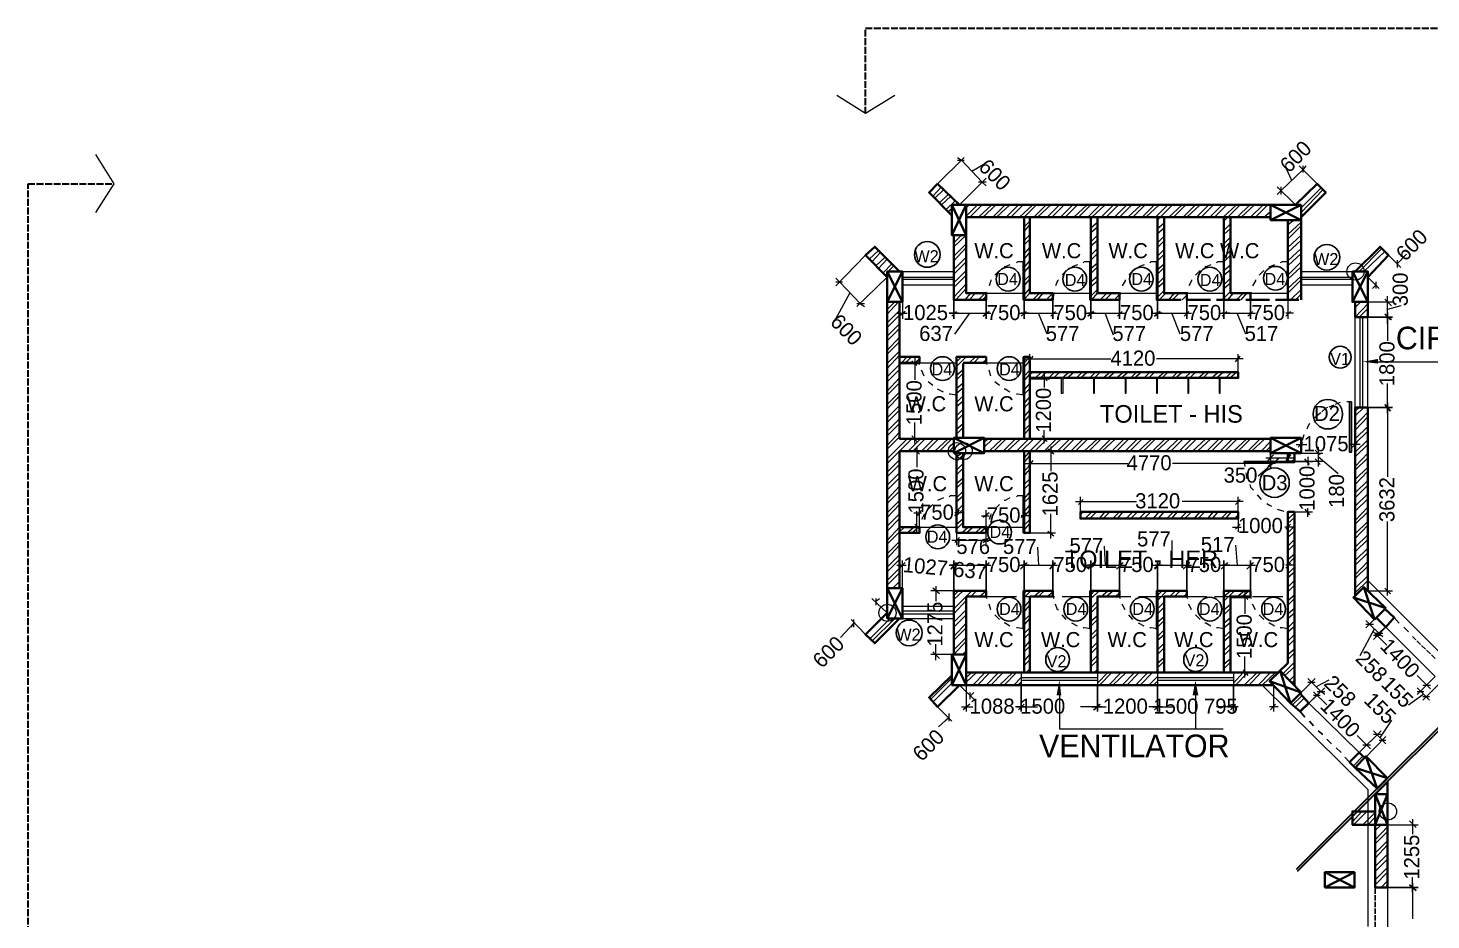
# Model space of a CAD drawing. Header units: millimetres. Extents: x 23593 to 241524, y 4405 to 182732.
# Drawn here: x 56816 to 84650, y 154321 to 172029 of the extents above; entities that cross this region are included whole.
import ezdxf

# ---------------------------------------------------------------- set-up
doc = ezdxf.new("R2010")
doc.units = ezdxf.units.MM
doc.linetypes.add('PDF_IMPORT', pattern=[1, 0.8, -0.2])
for name, color, linetype in [('PDF_0', 7, 'Continuous'), ('PDF_AR_DIMENSION', 7, 'Continuous'), ('PDF_AR_ELEVATION', 2, 'Continuous'), ('PDF_dimensions', 1, 'Continuous'), ('PDF_DOOR WIN TEXT', 5, 'Continuous'), ('PDF_ST COLUMN', 1, 'Continuous'), ('PDF_Text', 7, 'Continuous'), ('PDF_wall', 7, 'Continuous')]:
    doc.layers.add(name, color=color, linetype=linetype)
for name, color, linetype, true_color in [('PDF_AR_DOOR', 7, 'Continuous', 0x723939), ('PDF_AR_HATCH', 7, 'Continuous', 0x767676), ('PDF_AR_WINDOW', 7, 'Continuous', 0x00a5dd), ('PDF_exp gap', 7, 'Continuous', 0xdd006e)]:
    doc.layers.add(name, color=color, linetype=linetype, true_color=true_color)
doc.styles.add('PDF Century Gothic', font='GOTHIC.TTF')

msp = doc.modelspace()

# ---------------------------------------------------------------- linework, layer by layer
at = {"layer": 'PDF_0', "lineweight": 13}
for points in [[(75259, 169405), (75391, 169405)], [(82111, 169292), (82111, 169160)], [(75825, 168971), (75674, 168971)], [(81677, 168726), (81677, 168877)], [(83980, 167423), (83980, 167272)], [(72842, 166989), (72975, 166989)], [(83564, 166857), (83564, 166989)], [(73409, 166555), (73258, 166555)], [(83734, 166649), (83866, 166517)], [(74220, 166404), (74107, 166310)], [(81771, 166310), (81866, 166404)], [(83866, 166234), (83734, 166347), (83848, 166234)], [(74447, 165328), (74353, 165422)], [(76750, 165517), (76656, 165403)], [(80771, 165403), (80865, 165517)], [(77033, 165026), (76939, 165120)], [(74353, 163931), (74447, 163818)], [(74504, 163572), (74409, 163667)], [(76939, 163931), (77033, 163818)], [(77165, 163572), (77052, 163667)], [(82111, 163799), (82017, 163705)], [(83093, 163705), (83187, 163799)], [(76750, 163440), (76656, 163327)], [(81412, 163440), (81526, 163554)], [(81412, 163327), (81526, 163440)], [(81866, 163554), (81771, 163440)], [(82243, 163365), (82149, 163478)], [(82356, 163648), (82451, 163554)], [(82451, 163365), (82356, 163478)], [(77750, 162666), (77656, 162572)], [(80771, 162572), (80865, 162666)], [(74541, 162459), (74447, 162345)], [(75202, 162345), (75296, 162459)], [(75882, 162402), (75768, 162308)], [(76523, 162308), (76618, 162402)], [(82149, 162478), (82243, 162364)], [(74409, 162176), (74504, 162081)], [(77052, 162043), (77165, 161949)], [(80865, 162176), (80771, 162081)], [(81771, 162081), (81866, 162176)], [(75296, 161911), (75202, 161817)], [(75768, 161817), (75882, 161911)], [(74220, 161421), (74088, 161288)], [(75768, 161288), (75882, 161421)], [(75882, 161402), (75768, 161307)], [(76637, 161421), (76505, 161288)], [(76523, 161307), (76618, 161402)], [(77090, 161288), (77203, 161421)], [(77203, 161402), (77109, 161307)], [(77958, 161421), (77845, 161288)], [(77845, 161307), (77958, 161402)], [(78411, 161288), (78543, 161421)], [(78524, 161402), (78430, 161307)], [(79279, 161421), (79166, 161288)], [(79166, 161307), (79279, 161402)], [(79732, 161288), (79865, 161421)], [(79846, 161402), (79751, 161307)], [(80620, 161421), (80488, 161288)], [(80506, 161307), (80601, 161402)], [(80997, 161288), (81129, 161421)], [(81110, 161402), (81016, 161307)], [(81771, 161307), (81866, 161402)], [(74900, 160798), (74768, 160911)], [(83734, 160911), (83848, 160798)], [(73635, 160703), (73635, 160571)], [(81016, 160684), (80922, 160779)], [(73201, 160137), (73201, 160288)], [(83357, 160194), (83508, 160194)], [(83640, 159967), (83508, 159967)], [(83697, 160005), (83546, 160005)], [(74768, 159646), (74900, 159514)], [(80922, 159287), (81016, 159174)], [(82205, 159042), (82356, 159042)], [(84489, 158985), (84640, 158985)], [(75504, 158834), (75504, 158702)], [(82451, 158778), (82319, 158778)], [(82545, 158853), (82394, 158853)], [(84508, 158853), (84376, 158853)], [(84489, 158759), (84622, 158759)], [(75089, 158268), (75089, 158419)], [(75504, 158608), (75372, 158495)], [(77958, 158495), (78090, 158608)], [(78071, 158608), (77977, 158495)], [(81469, 158495), (81563, 158608)], [(83659, 158004), (83508, 158004)], [(83621, 157891), (83753, 157891)], [(83300, 157796), (83451, 157796)], [(84357, 156154), (84225, 156286)]]:
    msp.add_lwpolyline(points, dxfattribs=at)
for points in [[(75145, 166310), (75240, 166404)], [(75768, 166310), (75882, 166404)], [(76523, 166310), (76618, 166404)], [(77109, 166310), (77203, 166404)], [(77845, 166310), (77958, 166404)], [(78430, 166310), (78524, 166404)], [(79166, 166310), (79279, 166404)], [(79751, 166310), (79846, 166404)], [(80506, 166310), (80601, 166404)], [(81016, 166310), (81110, 166404)], [(83734, 164554), (83848, 164422)], [(75127, 161288), (75240, 161421)], [(76467, 158495), (76580, 158608)], [(79166, 158495), (79279, 158608)], [(80676, 158495), (80771, 158608)], [(84225, 155021), (84357, 154908)]]:
    msp.add_lwpolyline(points, close=True, dxfattribs=at)
at = {"layer": 'PDF_0', "color": 1, "lineweight": 25}
for points in [[(84017, 160212), (83923, 160326)], [(84206, 160043), (84112, 160137)], [(82054, 158457), (82149, 158344)], [(82243, 158268), (82319, 158174)], [(82413, 158079), (82507, 158004)], [(82583, 157909), (82677, 157815)], [(82772, 157740), (82866, 157645)], [(82941, 157551), (83036, 157456)]]:
    msp.add_lwpolyline(points, dxfattribs=at)
at = {"layer": 'PDF_0', "color": 1, "linetype": 'PDF_IMPORT', "lineweight": 25, "ltscale": 133.477926}
msp.add_lwpolyline([(84735, 159514), (84282, 159948)], dxfattribs=at)
at = {"layer": 'PDF_0', "color": 1, "linetype": 'PDF_IMPORT', "lineweight": 25, "ltscale": 132.136405}
msp.add_lwpolyline([(83546, 154946), (83546, 152813)], dxfattribs=at)
at = {"layer": 'PDF_AR_DIMENSION', "color": 2, "lineweight": 13}
for points in [[(74013, 170689), (73428, 170330), (72861, 170689)], [(58156, 169519), (58515, 168933), (58156, 168367)]]:
    msp.add_lwpolyline(points, dxfattribs=at)
at = {"layer": 'PDF_AR_DIMENSION', "lineweight": 13}
for points in [[(74862, 168933), (75391, 169462)], [(75259, 169462), (75334, 169405), (75749, 168971), (75825, 168896)], [(75768, 169311), (75542, 169179)], [(82168, 169292), (82111, 169217), (81677, 168801), (81601, 168726)], [(81771, 169254), (81884, 169009)], [(82394, 168933), (82035, 169292)], [(75296, 168518), (75825, 169047)], [(81960, 168518), (81601, 168877)], [(73428, 167518), (72842, 166914)], [(83810, 167518), (84055, 167272)], [(84055, 167423), (83980, 167348), (84168, 167537)], [(72842, 167065), (72918, 166989), (73333, 166555), (73409, 166498)], [(73862, 167084), (73258, 166498)], [(83395, 167084), (83621, 166857)], [(72842, 166253), (73126, 166781)], [(83564, 166933), (83489, 166857)], [(74164, 166649), (74164, 166253)], [(81809, 166649), (81809, 166253)], [(83395, 166593), (83885, 166593)], [(83791, 166159), (83791, 166291), (83791, 166593), (83791, 166706)], [(84055, 166517), (83791, 166442)], [(74069, 166366), (74258, 166366)], [(75278, 166366), (75089, 166366), (75919, 166366)], [(75202, 165951), (75504, 166366)], [(75731, 166366), (75882, 166366)], [(76467, 166366), (77241, 166366)], [(76674, 166366), (76523, 166366)], [(77033, 165951), (76863, 166366)], [(77052, 166366), (77203, 166366)], [(77807, 166366), (78581, 166366)], [(77996, 166366), (77845, 166366)], [(78354, 165932), (78185, 166366)], [(78373, 166366), (78524, 166366)], [(79128, 166366), (79902, 166366)], [(79317, 166366), (79185, 166366)], [(79676, 165951), (79506, 166366)], [(79695, 166366), (79846, 166366)], [(80450, 166366), (81167, 166366)], [(80657, 166366), (80506, 166366)], [(80978, 165951), (80808, 166366)], [(80959, 166366), (81110, 166366)], [(81922, 166366), (81771, 166366)], [(83791, 166385), (83791, 165819)], [(74107, 165366), (74504, 165366)], [(74409, 165479), (74409, 165045)], [(76599, 165460), (78298, 165460)], [(76693, 165196), (76693, 165555)], [(80922, 165460), (79204, 165460)], [(80827, 165196), (80827, 165555)], [(76693, 165064), (77090, 165064)], [(76976, 165177), (76976, 164894)], [(83791, 164384), (83791, 164969)], [(83791, 164592), (83791, 163119)], [(74409, 163780), (74409, 164195)], [(76976, 163780), (76976, 164044)], [(74107, 163874), (74504, 163874)], [(74447, 163723), (74447, 163308)], [(76693, 163874), (77090, 163874)], [(77109, 163723), (77109, 163233)], [(81979, 163761), (82186, 163761)], [(82073, 163591), (82073, 163856)], [(82413, 163705), (82413, 163591), (82413, 163421), (82413, 163327)], [(83244, 163761), (83036, 163761)], [(83149, 163591), (83149, 163856)], [(74107, 163629), (74560, 163629)], [(76599, 163384), (78638, 163384)], [(76693, 163629), (77203, 163629)], [(76693, 163591), (76693, 163289)], [(81563, 163384), (79525, 163384)], [(81224, 163138), (81639, 163497)], [(81375, 163497), (81469, 163497), (81809, 163497), (81922, 163497)], [(81469, 163403), (81469, 163591), (81469, 163289)], [(81809, 163591), (81809, 163403)], [(81941, 163591), (82507, 163591)], [(82507, 163421), (81941, 163421), (82300, 163421)], [(82205, 163516), (82205, 163346)], [(82809, 163176), (82413, 163516)], [(77599, 162629), (78808, 162629)], [(77694, 162421), (77694, 162723)], [(80922, 162629), (79714, 162629)], [(80827, 162421), (80827, 162723)], [(74390, 162402), (74541, 162402)], [(74447, 162025), (74447, 162440)], [(74504, 162006), (74504, 162496)], [(75353, 162402), (75202, 162402)], [(75240, 162496), (75240, 162006), (75240, 161760)], [(75731, 162345), (75882, 162345)], [(75825, 161760), (75825, 162006), (75825, 162459)], [(76674, 162345), (76523, 162345)], [(76580, 162006), (76580, 162459)], [(77109, 161892), (77109, 162383)], [(80827, 162289), (80827, 162025)], [(81809, 162289), (81809, 162025)], [(81941, 162421), (82300, 162421)], [(82205, 162327), (82205, 162496)], [(74107, 162119), (74560, 162119)], [(76693, 162006), (77203, 162006)], [(80714, 162119), (80884, 162119)], [(81922, 162119), (81752, 162119)], [(83791, 160760), (83791, 162232)], [(75919, 161855), (75145, 161855)], [(76844, 161723), (76863, 161364)], [(78166, 161741), (78185, 161364)], [(79506, 161855), (79506, 161364)], [(80771, 161760), (80808, 161364)], [(74164, 160911), (74164, 161458)], [(75183, 160854), (75183, 161458), (75183, 160854), (74730, 160854)], [(81809, 160854), (81809, 161458)], [(74051, 161364), (74239, 161364)], [(75089, 161364), (75919, 161364)], [(75278, 161364), (75108, 161364)], [(75731, 161364), (75882, 161364)], [(76467, 161364), (77241, 161364)], [(76674, 161364), (76523, 161364)], [(77052, 161364), (77203, 161364)], [(77807, 161364), (78581, 161364)], [(77996, 161364), (77845, 161364)], [(78373, 161364), (78524, 161364)], [(79128, 161364), (79902, 161364)], [(79317, 161364), (79185, 161364)], [(79695, 161364), (79846, 161364)], [(80450, 161364), (81167, 161364)], [(80657, 161364), (80506, 161364)], [(80959, 161364), (81110, 161364)], [(81922, 161364), (81771, 161364)], [(74825, 160949), (74825, 160647)], [(73862, 160420), (73560, 160703)], [(73635, 160647), (73711, 160703)], [(80676, 160722), (81073, 160722)], [(80959, 160835), (80959, 160401)], [(83395, 160854), (83885, 160854)], [(83564, 160326), (83357, 160118)], [(73145, 160137), (73201, 160212), (72937, 159929)], [(73428, 159986), (73145, 160288)], [(83244, 159571), (83527, 160099)], [(83357, 160269), (83432, 160194), (83621, 160005), (83697, 159948)], [(83508, 159892), (83753, 160137), (83546, 159948)], [(74825, 159476), (74825, 159797)], [(83508, 160043), (83772, 159778)], [(75183, 159589), (74730, 159589)], [(80959, 159136), (80959, 159552)], [(80676, 159231), (81073, 159231)], [(75296, 158985), (75580, 158702)], [(75429, 158985), (75429, 158457)], [(81526, 158985), (81526, 158457)], [(82054, 158816), (82356, 159118)], [(82545, 158797), (82470, 158853), (82281, 159042), (82205, 159118)], [(82621, 159080), (82375, 158948)], [(84640, 158910), (84376, 159174)], [(84376, 158797), (84735, 159155), (84489, 158910)], [(84848, 159042), (84489, 158683)], [(75504, 158759), (75580, 158834)], [(82451, 158853), (82224, 158627), (82545, 158929)], [(82319, 158853), (82583, 158589)], [(84206, 158589), (84489, 158797)], [(84622, 158683), (84376, 158929)], [(74862, 158551), (75145, 158268)], [(75334, 158551), (75561, 158551)], [(76618, 158551), (76410, 158551)], [(76429, 158551), (76844, 158551)], [(78128, 158551), (77694, 158551)], [(77920, 158551), (78203, 158551)], [(79317, 158551), (79053, 158551)], [(79128, 158551), (79544, 158551)], [(80827, 158551), (80393, 158551)], [(80620, 158551), (80808, 158551)], [(81620, 158551), (81450, 158551)], [(75013, 158268), (75089, 158344), (74881, 158155)], [(83866, 158287), (83640, 157947)], [(83451, 157721), (83187, 157985)], [(83659, 158079), (83225, 157645), (83451, 157872)], [(83338, 157532), (83753, 157966)], [(83508, 158079), (83753, 157815)], [(83791, 156211), (84395, 156211)], [(84282, 156324), (84282, 156022)], [(84282, 154870), (84282, 155172)], [(84282, 155059), (84282, 154342)]]:
    msp.add_lwpolyline(points, dxfattribs=at)
for points in [[(75183, 166253), (75183, 166649)], [(75825, 166253), (75825, 166630)], [(76580, 166253), (76580, 166649)], [(77146, 166253), (77146, 166630)], [(77901, 166253), (77901, 166630)], [(78468, 166253), (78468, 166630)], [(79223, 166253), (79223, 166649)], [(79808, 166253), (79808, 166630)], [(80544, 166253), (80544, 166630)], [(81073, 166253), (81073, 166630)], [(83885, 166291), (83395, 166291)], [(83885, 164497), (83395, 164497)], [(75825, 161458), (75825, 160854)], [(76580, 161458), (76580, 160854)], [(77146, 161458), (77146, 160854)], [(77901, 161458), (77901, 160854)], [(78468, 161458), (78468, 160854)], [(79223, 161458), (79223, 160854)], [(79808, 161458), (79808, 160854)], [(80544, 161458), (80544, 160854)], [(81073, 161458), (81073, 160854)], [(76523, 158457), (76523, 158985)], [(78034, 158457), (78034, 158985)], [(79223, 158457), (79223, 158985)], [(80733, 158457), (80733, 158985)], [(84395, 154965), (83791, 154965)]]:
    msp.add_lwpolyline(points, close=True, dxfattribs=at)
at = {"layer": 'PDF_AR_DOOR', "lineweight": 20}
for points in [[(76297, 167329), (76203, 167291), (76184, 167291)], [(76580, 167386), (76448, 167386), (76429, 167367)], [(77637, 167329), (77524, 167291)], [(77901, 167386), (77769, 167386), (77750, 167367)], [(78959, 167329), (78845, 167291)], [(79223, 167386), (79091, 167386), (79072, 167367)], [(80280, 167329), (80186, 167291), (80167, 167291)], [(80544, 167386), (80431, 167386), (80393, 167367)], [(81545, 167329), (81450, 167291), (81431, 167291)], [(81809, 167386), (81696, 167386), (81658, 167367)], [(75919, 167027), (75919, 167008), (75882, 166914)], [(76089, 167216), (75995, 167121)], [(77260, 167027), (77241, 167008), (77203, 166914)], [(77411, 167216), (77335, 167121)], [(78581, 167027), (78581, 167008), (78524, 166914)], [(78732, 167216), (78656, 167121)], [(79902, 167027), (79902, 167008), (79846, 166914)], [(80072, 167216), (79978, 167121)], [(81167, 167027), (81167, 167008), (81110, 166914)], [(81337, 167216), (81243, 167121)], [(75844, 166781), (75825, 166763), (75825, 166630)], [(77165, 166781), (77165, 166763), (77146, 166630)], [(78487, 166781), (78487, 166763), (78468, 166630)], [(79827, 166781), (79808, 166763), (79808, 166630)], [(81092, 166781), (81073, 166763), (81073, 166630)], [(74504, 165347), (74504, 165366), (74504, 165498)], [(75844, 165347), (75825, 165366), (75825, 165498)], [(74598, 165120), (74541, 165234)], [(75919, 165120), (75882, 165234)], [(74768, 164932), (74674, 165007)], [(74976, 164799), (74862, 164856)], [(76089, 164932), (75995, 165007)], [(76297, 164799), (76203, 164856), (76184, 164856)], [(75240, 164743), (75108, 164762), (75089, 164762)], [(76580, 164743), (76448, 164762), (76429, 164762)], [(83074, 164611), (82979, 164611)], [(82130, 163950), (82092, 163837)], [(82243, 164177), (82205, 164120), (82186, 164063)], [(82073, 163705), (82073, 163610)], [(80941, 163421), (80959, 163327)], [(80978, 163195), (80997, 163082)], [(81054, 162968), (81073, 162912), (81129, 162855)], [(74768, 162572), (74674, 162478)], [(74976, 162704), (74862, 162648)], [(75240, 162742), (75108, 162742), (75089, 162723)], [(76089, 162572), (75995, 162478)], [(76297, 162704), (76203, 162648), (76184, 162648)], [(76580, 162742), (76448, 162742), (76429, 162723)], [(81205, 162761), (81280, 162666)], [(81394, 162591), (81450, 162553), (81488, 162534)], [(74598, 162383), (74598, 162364), (74541, 162270)], [(75919, 162383), (75919, 162364), (75882, 162270)], [(81601, 162478), (81733, 162440)], [(81847, 162421), (81941, 162421)], [(74504, 162138), (74504, 162119), (74504, 162006)], [(75844, 162138), (75825, 162119), (75825, 162006)], [(75844, 160703), (75825, 160722), (75825, 160854)], [(77165, 160703), (77165, 160722), (77146, 160854)], [(78487, 160703), (78487, 160722), (78468, 160854)], [(79827, 160703), (79808, 160722), (79808, 160854)], [(81092, 160703), (81073, 160722), (81073, 160854)], [(75919, 160477), (75882, 160590)], [(76089, 160288), (75995, 160382)], [(77260, 160477), (77241, 160477), (77203, 160590)], [(77411, 160288), (77335, 160382)], [(78581, 160477), (78524, 160590)], [(78732, 160288), (78656, 160382)], [(79902, 160477), (79846, 160590)], [(80072, 160288), (79978, 160382)], [(81167, 160477), (81110, 160590)], [(81337, 160288), (81243, 160382)], [(76297, 160156), (76203, 160212), (76184, 160212)], [(76580, 160099), (76448, 160118), (76429, 160118)], [(77637, 160156), (77524, 160212)], [(77901, 160099), (77769, 160118), (77750, 160118)], [(78959, 160156), (78845, 160212)], [(79223, 160099), (79091, 160118), (79072, 160118)], [(80280, 160156), (80186, 160212), (80167, 160212)], [(80544, 160099), (80431, 160118), (80393, 160118)], [(81545, 160156), (81450, 160212), (81431, 160212)], [(81809, 160099), (81696, 160118), (81658, 160118)]]:
    msp.add_lwpolyline(points, dxfattribs=at)
at = {"layer": 'PDF_AR_DOOR', "lineweight": 25}
for points in [[(76580, 167386), (76561, 167386), (76561, 166630), (76580, 166630)], [(77901, 167386), (77883, 167386), (77883, 166630), (77901, 166630)], [(79223, 167386), (79204, 167386), (79204, 166630), (79223, 166630)], [(76580, 164743), (76561, 164743), (76561, 165498), (76580, 165498)], [(83074, 164611), (83036, 164611), (83036, 163610), (83074, 163610)], [(80941, 163421), (80941, 163403), (81941, 163403), (81941, 163421)], [(76580, 162742), (76561, 162742), (76561, 162006), (76580, 162006)], [(76580, 160099), (76561, 160099), (76561, 160854), (76580, 160854)], [(77901, 160099), (77883, 160099), (77883, 160854), (77901, 160854)], [(79223, 160099), (79204, 160099), (79204, 160854), (79223, 160854)]]:
    msp.add_lwpolyline(points, close=True, dxfattribs=at)
for points in [[(80544, 167386), (80544, 166630), (80544, 167386)], [(81809, 167386), (81809, 166630), (81809, 167386)], [(75240, 164743), (75240, 165498), (75240, 164743)], [(75240, 162742), (75240, 162006), (75240, 162742)], [(80544, 160099), (80544, 160854), (80544, 160099)], [(81809, 160099), (81809, 160854), (81809, 160099)]]:
    msp.add_lwpolyline(points, dxfattribs=at)
at = {"layer": 'PDF_AR_DOOR', "linetype": 'PDF_IMPORT', "lineweight": 20, "ltscale": 133.477926}
msp.add_lwpolyline([(82847, 164592), (82564, 164479), (82319, 164271)], dxfattribs=at)
at = {"layer": 'PDF_AR_ELEVATION', "lineweight": 20}
for points in [[(75825, 166763), (76580, 166763)], [(77146, 166763), (77901, 166763)], [(78468, 166763), (79223, 166763)], [(79808, 166763), (80544, 166763)], [(81073, 166763), (81809, 166763)], [(74504, 165385), (75240, 165385)], [(75825, 165385), (76580, 165385)], [(74504, 162119), (75240, 162119)], [(75825, 162119), (76580, 162119)], [(83395, 161062), (85414, 159042)], [(83753, 160137), (84735, 159155)]]:
    msp.add_lwpolyline(points, dxfattribs=at)
at = {"layer": 'PDF_AR_ELEVATION', "color": 7, "lineweight": 20}
for points in [[(77316, 165083), (77316, 164781), (77354, 164781), (77354, 165083)], [(77958, 165083), (77958, 164781), (77977, 164781), (77977, 165083)], [(78581, 165083), (78581, 164781), (78600, 164781), (78600, 165083)], [(79204, 165083), (79204, 164781), (79223, 164781), (79223, 165083)], [(79827, 165083), (79827, 164781), (79846, 164781), (79846, 165083)], [(80450, 165083), (80450, 164781), (80469, 164781), (80469, 165083)]]:
    msp.add_lwpolyline(points, dxfattribs=at)
at = {"layer": 'PDF_AR_ELEVATION', "linetype": 'PDF_IMPORT', "lineweight": 20, "ltscale": 755.065171}
msp.add_lwpolyline([(75825, 160741), (81809, 160741)], dxfattribs=at)
at = {"layer": 'PDF_AR_HATCH', "lineweight": 5}
for points in [[(74768, 168688), (74938, 168877)], [(74806, 168650), (74976, 168820)], [(74900, 168556), (75070, 168726)], [(74938, 168518), (75127, 168688)], [(82073, 168462), (82470, 168858)], [(82073, 168367), (82507, 168820)], [(75032, 168424), (75202, 168594)], [(75070, 168386), (75145, 168443)], [(75221, 168518), (75259, 168556)], [(75429, 168292), (75655, 168518)], [(75429, 168462), (75485, 168518)], [(75504, 168273), (75749, 168518)], [(75674, 168273), (75938, 168518)], [(75768, 168273), (76014, 168518)], [(75957, 168273), (76203, 168518)], [(76033, 168273), (76297, 168518)], [(76221, 168273), (76467, 168518)], [(76316, 168273), (76561, 168518)], [(76486, 168273), (76750, 168518)], [(76580, 168254), (76580, 168273), (76825, 168518)], [(76769, 168273), (77014, 168518)], [(76844, 168273), (77109, 168518)], [(77033, 168273), (77279, 168518)], [(77127, 168273), (77373, 168518)], [(77297, 168273), (77543, 168518)], [(77392, 168273), (77637, 168518)], [(77562, 168273), (77826, 168518)], [(77656, 168273), (77901, 168518)], [(77845, 168273), (78090, 168518)], [(77901, 168235), (77920, 168273), (78185, 168518)], [(78109, 168273), (78354, 168518)], [(78203, 168273), (78449, 168518)], [(78373, 168273), (78619, 168518)], [(78468, 168273), (78713, 168518)], [(78638, 168273), (78902, 168518)], [(78732, 168273), (78977, 168518)], [(78921, 168273), (79166, 168518)], [(78996, 168273), (79261, 168518)], [(79185, 168273), (79430, 168518)], [(79223, 168216), (79279, 168273), (79525, 168518)], [(79449, 168273), (79714, 168518)], [(79544, 168273), (79789, 168518)], [(79732, 168273), (79978, 168518)], [(79808, 168273), (80072, 168518)], [(79997, 168273), (80242, 168518)], [(80091, 168273), (80337, 168518)], [(80261, 168273), (80506, 168518)], [(80355, 168273), (80601, 168518)], [(80525, 168273), (80790, 168518)], [(80544, 168197), (80620, 168273), (80865, 168518)], [(80808, 168273), (81054, 168518)], [(80884, 168273), (81148, 168518)], [(81073, 168273), (81318, 168518)], [(81167, 168273), (81412, 168518)], [(76580, 168084), (76693, 168197)], [(76580, 167990), (76693, 168122)], [(77901, 168065), (78034, 168178)], [(79223, 168046), (79355, 168159)], [(80544, 168008), (80676, 168141)], [(81337, 168273), (81469, 168386)], [(81431, 168273), (81469, 168310)], [(81809, 168197), (81828, 168216)], [(81809, 168122), (81922, 168216)], [(81809, 167933), (82073, 168178)], [(75183, 167763), (75334, 167914)], [(75183, 167688), (75429, 167914)], [(76580, 167801), (76693, 167933)], [(76580, 167725), (76693, 167839)], [(77901, 167971), (78034, 168084)], [(77901, 167782), (78034, 167914)], [(79223, 167952), (79355, 168065)], [(79223, 167763), (79355, 167895)], [(80544, 167933), (80676, 168046)], [(80544, 167744), (80676, 167876)], [(81809, 167839), (82073, 168103)], [(81809, 167669), (82073, 167914)], [(73503, 167442), (73692, 167612)], [(73560, 167386), (73730, 167574)], [(75183, 167499), (75429, 167744)], [(75183, 167404), (75429, 167669)], [(76580, 167537), (76693, 167669)], [(76580, 167442), (76693, 167574)], [(77901, 167706), (78034, 167820)], [(77901, 167518), (78034, 167650)], [(79223, 167669), (79355, 167801)], [(79223, 167499), (79355, 167631)], [(80544, 167650), (80676, 167782)], [(80544, 167480), (80676, 167612)], [(81809, 167574), (82073, 167820)], [(81809, 167404), (82073, 167650)], [(83225, 167197), (83678, 167650)], [(83319, 167197), (83734, 167593)], [(73635, 167310), (73824, 167480)], [(73692, 167253), (73862, 167442)], [(73786, 167178), (73956, 167348)], [(73881, 167197), (73994, 167310)], [(75183, 167235), (75429, 167480)], [(75183, 167140), (75429, 167386)], [(76580, 167272), (76693, 167404)], [(76580, 167178), (76693, 167310)], [(77901, 167423), (78034, 167555)], [(77901, 167253), (78034, 167367)], [(77901, 167159), (78034, 167291)], [(79223, 167404), (79355, 167537)], [(79223, 167235), (79355, 167348)], [(80544, 167386), (80676, 167518)], [(80544, 167216), (80676, 167329)], [(81809, 167310), (82073, 167555)], [(81809, 167121), (82073, 167386)], [(81809, 167046), (82073, 167291)], [(83395, 167084), (83810, 167518)], [(73824, 167121), (73862, 167159)], [(74069, 167197), (74088, 167216)], [(75183, 166970), (75429, 167216)], [(75183, 166876), (75429, 167121)], [(76580, 167008), (76693, 167121)], [(76580, 166914), (76693, 167046)], [(77901, 166989), (78034, 167102)], [(77901, 166895), (78034, 167008)], [(79223, 167140), (79355, 167272)], [(79223, 166951), (79355, 167084)], [(80544, 167121), (80676, 167235)], [(80544, 166933), (80676, 167065)], [(81809, 166857), (82073, 167102)], [(81809, 166763), (82073, 167027)], [(75183, 166687), (75429, 166951)], [(75221, 166630), (75429, 166857)], [(75410, 166630), (75523, 166763)], [(75485, 166630), (75617, 166763)], [(75674, 166630), (75806, 166763)], [(76580, 166725), (76693, 166857)], [(76580, 166649), (76693, 166763)], [(76750, 166630), (76882, 166763)], [(76844, 166630), (76958, 166763)], [(77014, 166630), (77146, 166763)], [(77901, 166706), (78034, 166838)], [(77920, 166630), (78034, 166763)], [(78090, 166630), (78222, 166763)], [(78185, 166630), (78317, 166763)], [(78373, 166630), (78468, 166744)], [(79223, 166876), (79355, 166989)], [(79223, 166687), (79355, 166819)], [(79261, 166630), (79393, 166763)], [(79449, 166630), (79563, 166763)], [(79525, 166630), (79657, 166763)], [(79714, 166630), (79808, 166725)], [(80544, 166857), (80676, 166970)], [(80544, 166668), (80676, 166800)], [(80620, 166630), (80733, 166763)], [(80790, 166630), (80922, 166763)], [(80884, 166630), (80997, 166763)], [(81866, 166630), (82073, 166838)], [(81960, 166630), (82073, 166744)], [(73862, 166442), (74013, 166593)], [(73862, 166347), (74088, 166593)], [(75768, 166630), (75825, 166706)], [(77109, 166630), (77146, 166687)], [(78449, 166630), (78468, 166649)], [(81054, 166630), (81073, 166649)], [(83149, 166574), (83168, 166593)], [(83149, 166479), (83262, 166593)], [(83149, 166291), (83395, 166555)], [(83225, 166291), (83395, 166461)], [(73862, 166177), (74107, 166423)], [(73862, 166083), (74107, 166328)], [(73862, 165913), (74107, 166159)], [(73862, 165819), (74107, 166064)], [(73862, 165630), (74107, 165894)], [(73862, 165555), (74107, 165800)], [(73862, 165366), (74107, 165611)], [(73862, 165271), (74107, 165536)], [(73862, 165101), (74107, 165347)], [(74145, 165385), (74258, 165498)], [(74220, 165385), (74353, 165498)], [(74409, 165385), (74504, 165460)], [(75240, 165403), (75334, 165498)], [(75240, 165309), (75429, 165498)], [(75485, 165385), (75617, 165498)], [(75580, 165385), (75693, 165498)], [(75749, 165385), (75825, 165441)], [(76580, 165385), (76693, 165498)], [(76580, 165290), (76693, 165422)], [(73862, 165007), (74107, 165252)], [(73862, 164818), (74107, 165083)], [(75240, 165139), (75372, 165252)], [(75240, 165045), (75372, 165177)], [(76580, 165120), (76693, 165234)], [(76580, 165026), (76693, 165158), (76750, 165196)], [(76807, 165083), (76920, 165196)], [(76901, 165083), (77014, 165196)], [(77071, 165083), (77184, 165196)], [(77165, 165083), (77279, 165196)], [(77335, 165083), (77467, 165196)], [(77430, 165083), (77562, 165196)], [(77618, 165083), (77732, 165196)], [(77694, 165083), (77826, 165196)], [(77883, 165083), (77996, 165196)], [(77977, 165083), (78090, 165196)], [(78147, 165083), (78279, 165196)], [(78241, 165083), (78373, 165196)], [(78411, 165083), (78543, 165196)], [(78505, 165083), (78638, 165196)], [(78694, 165083), (78808, 165196)], [(78770, 165083), (78902, 165196)], [(78959, 165083), (79072, 165196)], [(79053, 165083), (79166, 165196)], [(79223, 165083), (79355, 165196)], [(79317, 165083), (79430, 165196)], [(79506, 165083), (79619, 165196)], [(79581, 165083), (79714, 165196)], [(79770, 165083), (79883, 165196)], [(79865, 165083), (79978, 165196)], [(80034, 165083), (80167, 165196)], [(80129, 165083), (80242, 165196)], [(80299, 165083), (80431, 165196)], [(80393, 165083), (80525, 165196)], [(80582, 165083), (80695, 165196)], [(80657, 165083), (80790, 165196)], [(73862, 164743), (74107, 164988)], [(73862, 164554), (74107, 164799)], [(75240, 164875), (75372, 164988)], [(75240, 164781), (75372, 164894)], [(76580, 164837), (76693, 164969)], [(76580, 164762), (76693, 164875)], [(73862, 164460), (74107, 164724)], [(73862, 164290), (74107, 164535)], [(75240, 164592), (75372, 164724)], [(75240, 164516), (75372, 164630)], [(76580, 164573), (76693, 164705)], [(76580, 164479), (76693, 164611)], [(83149, 164422), (83225, 164497)], [(83149, 164328), (83319, 164497)], [(73862, 164195), (74107, 164441)], [(73862, 164026), (74107, 164271)], [(75240, 164328), (75372, 164460)], [(75240, 164233), (75372, 164365)], [(76580, 164309), (76693, 164441)], [(76580, 164214), (76693, 164346)], [(83149, 164139), (83395, 164403)], [(83149, 164044), (83395, 164309)], [(73862, 163931), (74107, 164177)], [(73862, 163742), (74107, 164007)], [(75240, 164063), (75372, 164177)], [(75240, 163969), (75372, 164101)], [(76580, 164044), (76693, 164158)], [(76580, 163950), (76693, 164082)], [(83149, 163874), (83395, 164120)], [(83149, 163780), (83395, 164026)], [(73862, 163667), (74107, 163912)], [(73862, 163478), (74258, 163874)], [(73862, 163384), (74353, 163874)], [(74277, 163629), (74523, 163874)], [(74371, 163629), (74617, 163874)], [(74541, 163629), (74787, 163874)], [(74636, 163629), (74881, 163874)], [(74806, 163629), (75070, 163874)], [(74900, 163629), (75145, 163874)], [(75089, 163629), (75183, 163723)], [(75353, 163893), (75372, 163912)], [(75787, 163799), (75863, 163874)], [(75787, 163705), (75957, 163874)], [(75882, 163629), (76146, 163874)], [(75976, 163629), (76221, 163874)], [(76165, 163629), (76410, 163874)], [(76240, 163629), (76505, 163874)], [(76693, 163893), (76674, 163874), (76429, 163629)], [(76523, 163629), (76769, 163874)], [(76939, 163874), (76693, 163629), (76580, 163497)], [(76788, 163629), (77033, 163874)], [(76976, 163629), (77222, 163874)], [(77052, 163629), (77316, 163874)], [(77241, 163629), (77486, 163874)], [(77335, 163629), (77581, 163874)], [(77505, 163629), (77750, 163874)], [(77599, 163629), (77845, 163874)], [(77769, 163629), (78034, 163874)], [(77864, 163629), (78109, 163874)], [(78052, 163629), (78298, 163874)], [(78128, 163629), (78392, 163874)], [(78317, 163629), (78562, 163874)], [(78411, 163629), (78656, 163874)], [(78581, 163629), (78826, 163874)], [(78675, 163629), (78921, 163874)], [(78845, 163629), (79110, 163874)], [(78940, 163629), (79185, 163874)], [(79128, 163629), (79374, 163874)], [(79204, 163629), (79468, 163874)], [(79393, 163629), (79638, 163874)], [(79487, 163629), (79732, 163874)], [(79657, 163629), (79902, 163874)], [(79751, 163629), (79997, 163874)], [(79921, 163629), (80186, 163874)], [(80016, 163629), (80280, 163874)], [(80204, 163629), (80450, 163874)], [(80299, 163629), (80544, 163874)], [(80469, 163629), (80714, 163874)], [(80563, 163629), (80808, 163874)], [(80733, 163629), (80997, 163874)], [(80827, 163629), (81073, 163874)], [(81016, 163629), (81261, 163874)], [(81092, 163629), (81356, 163874)], [(81280, 163629), (81469, 163818)], [(81375, 163629), (81469, 163723)], [(83149, 163610), (83395, 163856)], [(83149, 163516), (83395, 163761)], [(73862, 163214), (74107, 163459)], [(75164, 163629), (75183, 163648)], [(75240, 163516), (75334, 163591)], [(75240, 163421), (75372, 163554)], [(75240, 163252), (75372, 163384)], [(76580, 163403), (76693, 163535)], [(81809, 163535), (81884, 163591)], [(81884, 163421), (81941, 163478)], [(83149, 163327), (83395, 163591)], [(83149, 163252), (83395, 163497)], [(73862, 163119), (74107, 163365)], [(73862, 162950), (74107, 163195)], [(75240, 163157), (75372, 163289)], [(76580, 163233), (76693, 163346)], [(76580, 163138), (76693, 163270)], [(83149, 163063), (83395, 163308)], [(83149, 162968), (83395, 163233)], [(73862, 162855), (74107, 163101)], [(73862, 162666), (74107, 162931)], [(73862, 162591), (74107, 162836)], [(75240, 162987), (75372, 163101)], [(75240, 162893), (75372, 163025)], [(75240, 162704), (75372, 162836)], [(76580, 162968), (76693, 163082)], [(76580, 162874), (76693, 162987)], [(83149, 162799), (83395, 163044)], [(83149, 162704), (83395, 162950)], [(73862, 162402), (74107, 162648)], [(73862, 162308), (74107, 162572)], [(75240, 162629), (75372, 162742)], [(75240, 162440), (75372, 162572)], [(76580, 162685), (76693, 162817)], [(76580, 162610), (76693, 162723)], [(76580, 162421), (76693, 162553)], [(83149, 162534), (83395, 162780)], [(83149, 162440), (83395, 162685)], [(73862, 162138), (74107, 162383)], [(73862, 162043), (74107, 162289)], [(75240, 162345), (75372, 162478)], [(75240, 162176), (75372, 162289)], [(76580, 162327), (76693, 162459)], [(76580, 162157), (76693, 162270)], [(77694, 162383), (77750, 162421)], [(77788, 162289), (77920, 162421)], [(77883, 162289), (78015, 162421)], [(78071, 162289), (78185, 162421)], [(78147, 162289), (78279, 162421)], [(78336, 162289), (78468, 162421)], [(78430, 162289), (78543, 162421)], [(78600, 162289), (78732, 162421)], [(78694, 162289), (78826, 162421)], [(78864, 162289), (78996, 162421)], [(78959, 162289), (79091, 162421)], [(79147, 162289), (79261, 162421)], [(79242, 162289), (79355, 162421)], [(79412, 162289), (79544, 162421)], [(79506, 162289), (79619, 162421)], [(79676, 162289), (79808, 162421)], [(79770, 162289), (79902, 162421)], [(79959, 162289), (80072, 162421)], [(80034, 162289), (80167, 162421)], [(80223, 162289), (80337, 162421)], [(80318, 162289), (80431, 162421)], [(80488, 162289), (80620, 162421)], [(80582, 162289), (80695, 162421)], [(80752, 162289), (80827, 162364)], [(81809, 162270), (81941, 162402)], [(81809, 162194), (81941, 162308)], [(83149, 162251), (83395, 162515)], [(83149, 162176), (83395, 162421)], [(73862, 161855), (74107, 162119), (74126, 162119)], [(73862, 161779), (74107, 162025), (74202, 162119)], [(74258, 162006), (74390, 162119)], [(74353, 162006), (74485, 162119)], [(75240, 162081), (75372, 162213)], [(75334, 162006), (75466, 162119)], [(75429, 162006), (75561, 162119)], [(75617, 162006), (75731, 162119)], [(75693, 162006), (75825, 162119)], [(76580, 162062), (76693, 162194)], [(76693, 162006), (76693, 162006)], [(81809, 162006), (81941, 162138)], [(81809, 161911), (81941, 162043)], [(83149, 161987), (83395, 162232)], [(83149, 161892), (83395, 162157)], [(73862, 161590), (74107, 161836)], [(73862, 161496), (74107, 161760)], [(81809, 161741), (81941, 161874)], [(81809, 161647), (81941, 161779)], [(83149, 161723), (83395, 161968)], [(83149, 161628), (83395, 161874)], [(73862, 161326), (74107, 161572)], [(73862, 161232), (74107, 161477)], [(81809, 161477), (81941, 161590)], [(81809, 161383), (81941, 161515)], [(83149, 161458), (83395, 161704)], [(83149, 161364), (83395, 161609)], [(83149, 161175), (83395, 161439)], [(73862, 161062), (74107, 161307)], [(73862, 160967), (74107, 161213)], [(81809, 161194), (81941, 161326)], [(81809, 161119), (81941, 161232)], [(83149, 161100), (83395, 161345)], [(73975, 160911), (74107, 161043)], [(74069, 160911), (74107, 160949)], [(81809, 160930), (81941, 161062)], [(81809, 160835), (81941, 160967)], [(83149, 160911), (83395, 161156)], [(83149, 160816), (83395, 161062)], [(83376, 160873), (83395, 160892)], [(75183, 160760), (75278, 160854)], [(75183, 160496), (75542, 160854)], [(75183, 160684), (75372, 160854)], [(75183, 160401), (75429, 160665)], [(75523, 160741), (75636, 160854)], [(75693, 160741), (75825, 160854)], [(75787, 160741), (75825, 160779)], [(76580, 160798), (76618, 160854)], [(76580, 160722), (76712, 160854)], [(76580, 160533), (76693, 160665)], [(76769, 160741), (76901, 160854)], [(76863, 160741), (76976, 160854)], [(77033, 160741), (77146, 160835)], [(77127, 160741), (77146, 160760)], [(77901, 160779), (77977, 160854)], [(77901, 160703), (78071, 160854)], [(77901, 160514), (78034, 160647)], [(78109, 160741), (78241, 160854)], [(78203, 160741), (78336, 160854)], [(78392, 160741), (78468, 160816)], [(79223, 160760), (79317, 160854)], [(79223, 160665), (79412, 160854)], [(79223, 160496), (79355, 160628)], [(79468, 160741), (79581, 160854)], [(79563, 160741), (79676, 160854)], [(79732, 160741), (79808, 160798)], [(80544, 160741), (80676, 160854)], [(80544, 160647), (80752, 160854)], [(80808, 160741), (80941, 160854)], [(80903, 160741), (81035, 160854)], [(81809, 160665), (81941, 160779)], [(81809, 160571), (81941, 160703)], [(75183, 160231), (75429, 160477)], [(75183, 160137), (75429, 160382)], [(76580, 160439), (76693, 160571)], [(76580, 160269), (76693, 160382)], [(77901, 160420), (78034, 160552)], [(77901, 160250), (78034, 160363)], [(79223, 160401), (79355, 160533)], [(79223, 160231), (79355, 160345)], [(80544, 160477), (80676, 160590)], [(80544, 160382), (80676, 160514)], [(80544, 160212), (80676, 160326)], [(81809, 160401), (81941, 160514)], [(81809, 160307), (81941, 160420)], [(73522, 159910), (73918, 160307)], [(73560, 159854), (74013, 160307)], [(75183, 159948), (75429, 160212)], [(75183, 159873), (75429, 160118)], [(76580, 160175), (76693, 160307)], [(76580, 160005), (76693, 160118)], [(77901, 160156), (78034, 160288)], [(77901, 159967), (78034, 160099)], [(79223, 160137), (79355, 160269)], [(79223, 159948), (79355, 160080)], [(80544, 160118), (80676, 160231)], [(80544, 159929), (80676, 160061)], [(81809, 160118), (81941, 160250)], [(81809, 160043), (81941, 160156)], [(75183, 159684), (75429, 159929)], [(75183, 159589), (75429, 159854)], [(76580, 159910), (76693, 160024)], [(76580, 159722), (76693, 159854)], [(77901, 159892), (78034, 160005)], [(77901, 159703), (78034, 159835)], [(79223, 159873), (79355, 159986)], [(79223, 159684), (79355, 159816)], [(80544, 159854), (80676, 159967)], [(80544, 159665), (80676, 159797)], [(81809, 159854), (81941, 159986)], [(81809, 159759), (81941, 159892)], [(75353, 159589), (75429, 159665)], [(76580, 159646), (76693, 159759)], [(76580, 159457), (76693, 159589)], [(76580, 159363), (76693, 159495)], [(77901, 159608), (78034, 159741)], [(77901, 159438), (78034, 159571)], [(79223, 159589), (79355, 159722)], [(79223, 159420), (79355, 159533)], [(80544, 159571), (80676, 159703)], [(80544, 159401), (80676, 159514)], [(81809, 159589), (81941, 159703)], [(81809, 159495), (81941, 159627)], [(75429, 159136), (75542, 159231)], [(75429, 159042), (75636, 159231)], [(75561, 158985), (75806, 159231)], [(75655, 158985), (75901, 159231)], [(75825, 158985), (76070, 159231)], [(75919, 158985), (76165, 159231)], [(76089, 158985), (76354, 159231)], [(76184, 158985), (76429, 159231)], [(76618, 159231), (76693, 159306)], [(77901, 159344), (78034, 159476)], [(77958, 159231), (78034, 159287)], [(78034, 159023), (78241, 159231)], [(78034, 159212), (78052, 159231)], [(78071, 158985), (78317, 159231)], [(78260, 158985), (78505, 159231)], [(78336, 158985), (78600, 159231)], [(78524, 158985), (78770, 159231)], [(78619, 158985), (78864, 159231)], [(78789, 158985), (79034, 159231)], [(78883, 158985), (79128, 159231)], [(79223, 159325), (79355, 159457)], [(79317, 159231), (79355, 159269)], [(80544, 159306), (80676, 159438)], [(80657, 159231), (80676, 159250)], [(80733, 159023), (80922, 159231)], [(80733, 159212), (80752, 159231)], [(80771, 158985), (81016, 159231)], [(80941, 158985), (81205, 159231)], [(81035, 158985), (81280, 159231)], [(81224, 158985), (81469, 159231)], [(81299, 158985), (81563, 159231)], [(81715, 159212), (81941, 159438)], [(81752, 159174), (81941, 159344)], [(74730, 158702), (75127, 159099)], [(74768, 158646), (75127, 159004)], [(74862, 158551), (75296, 158985)], [(76372, 158985), (76523, 159136)], [(76448, 158985), (76523, 159042)], [(79053, 158985), (79223, 159155)], [(79147, 158985), (79223, 159061)], [(81488, 158985), (81507, 159004)], [(81847, 159080), (81941, 159174)], [(81884, 159023), (81941, 159080)], [(81903, 158589), (82092, 158778)], [(81960, 158551), (82130, 158721)], [(82035, 158457), (82224, 158646)], [(83111, 157381), (83300, 157570)], [(83093, 156267), (83281, 156475)], [(83093, 156456), (83093, 156475)], [(83111, 156211), (83376, 156475)], [(83300, 156211), (83546, 156456)], [(83395, 156211), (83546, 156362)], [(83546, 156192), (83564, 156211)], [(83546, 156097), (83659, 156211)], [(83546, 155909), (83791, 156173)], [(83546, 155833), (83791, 156078)], [(83546, 155644), (83791, 155890)], [(83546, 155550), (83791, 155814)], [(83546, 155380), (83791, 155625)], [(83546, 155286), (83791, 155531)], [(83546, 155116), (83791, 155361)], [(83546, 155021), (83791, 155267)], [(83659, 154965), (83791, 155097)], [(83753, 154965), (83791, 155002)]]:
    msp.add_lwpolyline(points, dxfattribs=at)
at = {"layer": 'PDF_AR_WINDOW', "color": 2, "lineweight": 20}
for points in [[(74164, 167197), (75183, 167197)], [(82073, 167197), (83093, 167197)], [(74164, 166933), (75183, 166933)], [(82073, 166933), (83093, 166933)], [(83149, 164497), (83149, 166291)], [(83395, 164497), (83395, 166291)], [(74164, 160552), (75183, 160552)], [(74164, 160307), (75183, 160307)]]:
    msp.add_lwpolyline(points, dxfattribs=at)
at = {"layer": 'PDF_AR_WINDOW', "color": 27, "lineweight": 20, "true_color": 0x725639}
for points in [[(74164, 167084), (75183, 167084)], [(74164, 167046), (75183, 167046)], [(82073, 167084), (83093, 167084)], [(82073, 167046), (83093, 167046)], [(83244, 164497), (83244, 166291)], [(83300, 164497), (83300, 166291)], [(74164, 160458), (75183, 160458)], [(74164, 160401), (75183, 160401)]]:
    msp.add_lwpolyline(points, dxfattribs=at)
at = {"layer": 'PDF_dimensions', "color": 70, "lineweight": 13, "true_color": 0x7fff00}
for points in [[(83602, 165403), (87642, 165403)], [(77279, 158778), (77279, 158117), (80525, 158117)], [(79978, 158778), (79978, 158117)]]:
    msp.add_lwpolyline(points, dxfattribs=at)
at = {"layer": 'PDF_dimensions', "lineweight": 13}
for points in [[(76523, 159231), (76523, 158985)], [(78034, 159231), (78034, 158985)], [(79223, 159231), (79223, 158985)], [(80733, 159231), (80733, 158985)], [(76523, 159136), (78034, 159136)], [(76523, 159080), (78034, 159080)], [(79223, 159136), (80733, 159136)], [(79223, 159080), (80733, 159080)]]:
    msp.add_lwpolyline(points, dxfattribs=at)
at = {"layer": 'PDF_dimensions', "color": 70, "true_color": 0x7fff00, "transparency": 33554559}
for points in [[(83602, 165366), (83300, 165403), (83602, 165460)], [(77222, 158778), (77279, 159080), (77316, 158778)], [(79921, 158778), (79978, 159080), (80034, 158778)]]:
    msp.add_solid(points, dxfattribs=at)
at = {"layer": 'PDF_DOOR WIN TEXT', "lineweight": 25}
for centre, radius in [((74657, 167534), 255), ((82585, 167477), 255), ((81566, 167062), 236), ((76262, 167043), 236), ((77583, 167043), 236), ((78904, 167043), 236), ((80264, 167043), 236), ((82850, 165495), 217), ((74959, 165268), 236), ((76280, 165268), 236), ((82604, 164362), 293), ((81547, 163003), 293), ((74865, 161927), 236), ((76092, 162022), 236), ((76280, 160492), 236), ((77602, 160492), 236), ((78923, 160492), 236), ((80264, 160492), 236), ((81528, 160492), 236), ((74298, 160021), 255), ((77243, 159492), 236), ((79980, 159492), 236)]:
    msp.add_circle(centre, radius, dxfattribs=at)
at = {"layer": 'PDF_exp gap', "color": 3, "linetype": 'PDF_IMPORT', "lineweight": 35, "ltscale": 169.889663}
for points in [[(73428, 170330), (73428, 172029), (133493, 172029), (133493, 170330)], [(58515, 83385), (56816, 83385), (56816, 168933), (58515, 168933)]]:
    msp.add_lwpolyline(points, dxfattribs=at)
at = {"layer": 'PDF_exp gap', "lineweight": 35}
for points in [[(86604, 159948), (81979, 155323)], [(86641, 159910), (81998, 155286)]]:
    msp.add_lwpolyline(points, dxfattribs=at)
at = {"layer": 'PDF_ST COLUMN', "color": 6, "lineweight": 40}
for points in [[(75145, 168518), (75429, 168518), (75429, 167914), (75145, 167914)], [(81469, 168216), (81469, 168518), (82073, 168518), (82073, 168216)], [(73862, 167197), (74164, 167197), (74164, 166593), (73862, 166593)], [(83093, 167197), (83395, 167197), (83395, 166593), (83093, 166593)], [(75183, 163591), (75183, 163893), (75787, 163893), (75787, 163591)], [(81469, 163591), (81469, 163893), (82073, 163893), (82073, 163591)], [(73862, 160911), (74164, 160911), (74164, 160307), (73862, 160307)], [(83753, 160514), (83527, 160288), (83111, 160722), (83319, 160930)], [(75145, 159589), (75429, 159589), (75429, 158985), (75145, 158985)], [(82073, 158834), (81866, 158627), (81450, 159061), (81658, 159269)], [(83791, 157136), (83583, 156928), (83149, 157343), (83357, 157570)], [(82545, 154965), (82545, 155267), (83130, 155267), (83130, 154965)]]:
    msp.add_lwpolyline(points, close=True, dxfattribs=at)
for points in [[(75145, 167914), (75429, 168518)], [(75429, 167914), (75145, 168518)], [(82073, 168216), (81469, 168518)], [(82073, 168518), (81469, 168216)], [(73862, 166593), (74164, 167197)], [(74164, 166593), (73862, 167197)], [(83093, 166593), (83395, 167197)], [(83395, 166593), (83093, 167197)], [(75787, 163591), (75183, 163893)], [(75787, 163893), (75183, 163591)], [(82073, 163591), (81469, 163893)], [(82073, 163893), (81469, 163591)], [(73862, 160307), (74164, 160911)], [(74164, 160307), (73862, 160911)], [(83319, 160930), (83527, 160288)], [(83111, 160722), (83753, 160514)], [(75145, 158985), (75429, 159589)], [(75429, 158985), (75145, 159589)], [(81658, 159269), (81866, 158627)], [(81450, 159061), (82073, 158834)], [(83357, 157570), (83583, 156928)], [(83149, 157343), (83791, 157136)], [(83791, 156815), (83546, 156211)], [(83546, 156815), (83791, 156211)], [(83130, 154965), (82545, 155267)], [(83130, 155267), (82545, 154965)]]:
    msp.add_lwpolyline(points, dxfattribs=at)
at = {"layer": 'PDF_ST COLUMN', "color": 4, "lineweight": 40}
msp.add_lwpolyline([(83791, 156211), (83546, 156211), (83546, 156815), (83791, 156815)], close=True, dxfattribs=at)
at = {"layer": 'PDF_wall', "lineweight": 40}
for points in [[(75145, 168310), (74692, 168764), (74862, 168933), (75296, 168518)], [(82073, 168273), (82564, 168764), (82394, 168933), (81960, 168518)], [(81469, 168518), (75429, 168518)], [(81469, 168273), (75429, 168273)], [(76693, 168273), (76693, 166763), (77146, 166763), (77146, 166630), (76580, 166630), (76580, 168273)], [(78034, 168273), (78034, 166763), (78468, 166763), (78468, 166630), (77901, 166630), (77901, 168273)], [(79223, 168273), (79223, 166630)], [(79355, 168273), (79355, 166763), (79808, 166763), (79808, 166630)], [(80544, 168273), (80544, 166630)], [(80676, 168273), (80676, 166763), (81073, 166763), (81073, 166630)], [(81809, 168216), (81809, 166630)], [(82073, 168216), (82073, 166630)], [(75183, 167914), (75183, 166630), (75825, 166630), (75825, 166763), (75429, 166763), (75429, 167914)], [(74107, 167197), (73616, 167688), (73428, 167518), (73862, 167084)], [(83149, 167197), (83640, 167688), (83810, 167518), (83395, 167084)], [(73862, 166593), (73862, 160911)], [(74107, 166593), (74107, 163874), (75183, 163874)], [(83395, 166593), (83395, 166291), (83149, 166291), (83149, 166593)], [(74107, 165385), (74504, 165385), (74504, 165498), (74107, 165498)], [(75240, 163893), (75240, 165498), (75825, 165498), (75825, 165385), (75372, 165385)], [(75372, 163893), (75372, 165366)], [(76580, 163874), (76580, 165498), (76693, 165498), (76693, 163874)], [(76693, 165196), (80827, 165196), (80827, 165083), (76693, 165083)], [(83149, 160760), (83149, 164497), (83395, 164497), (83395, 160854)], [(75787, 163874), (81469, 163874)], [(74107, 160911), (74107, 163629), (75183, 163629)], [(75372, 163591), (75372, 162119), (75825, 162119), (75825, 162006), (75240, 162006), (75240, 163591)], [(75787, 163629), (81469, 163629)], [(76580, 163629), (76580, 162006), (76693, 162006), (76693, 163629)], [(81941, 163591), (81941, 163421), (81809, 163421), (81809, 163591)], [(81941, 158985), (81941, 162421), (81809, 162421), (81809, 159420), (81620, 159231), (75429, 159231)], [(74107, 162119), (74504, 162119), (74504, 162006), (74107, 162006)], [(75183, 159589), (75183, 160854), (75825, 160854), (75825, 160741), (75429, 160741), (75429, 159589)], [(76693, 159231), (76693, 160741), (77146, 160741), (77146, 160854), (76580, 160854), (76580, 159231)], [(78034, 159231), (78034, 160741), (78468, 160741), (78468, 160854), (77901, 160854), (77901, 159231)], [(79355, 159231), (79355, 160741), (79808, 160741), (79808, 160854), (79223, 160854), (79223, 159231)], [(80544, 159231), (80544, 160854), (81073, 160854), (81073, 160741), (80676, 160741), (80676, 159231)], [(74107, 160307), (73616, 159816), (73428, 159986), (73862, 160420)], [(83734, 160496), (83923, 160326), (83753, 160137), (83564, 160326)], [(75145, 159174), (74692, 158740), (74862, 158551), (75296, 158985)], [(75429, 158985), (81526, 158985)], [(82054, 158816), (82224, 158627), (82054, 158457), (81866, 158627)], [(83338, 157532), (83225, 157645), (83036, 157456), (83149, 157343)], [(83546, 156815), (83791, 157060), (83791, 156815)], [(83546, 156475), (83093, 156475), (83093, 156211), (83546, 156211), (83546, 154965), (83791, 154965), (83791, 156211)]]:
    msp.add_lwpolyline(points, dxfattribs=at)
at = {"layer": 'PDF_wall', "linetype": 'PDF_IMPORT', "lineweight": 40, "ltscale": 585.175508}
msp.add_lwpolyline([(79223, 166630), (82073, 166630)], dxfattribs=at)
at = {"layer": 'PDF_wall', "lineweight": 40}
msp.add_lwpolyline([(80827, 162289), (80827, 162421), (77694, 162421), (77694, 162289)], close=True, dxfattribs=at)
at = {"layer": 'PDF_wall', "color": 2, "lineweight": 20}
for points in [[(81299, 158985), (83395, 156909)], [(82224, 158627), (83225, 157645)], [(83791, 154965), (83791, 152813)]]:
    msp.add_lwpolyline(points, dxfattribs=at)
at = {"layer": 'PDF_wall', "color": 2, "linetype": 'PDF_IMPORT', "lineweight": 20, "ltscale": 3397.79327}
msp.add_lwpolyline([(83395, 156909), (83395, 148188)], dxfattribs=at)
at = {"layer": 'PDF_wall', "lineweight": 0}
for centre in [(83154, 167196), (75245, 163628), (75377, 163628), (73867, 160419), (83796, 156474)]:
    msp.add_circle(centre, 171, dxfattribs=at)

# ---------------------------------------------------------------- texts
at = {"layer": 'PDF_Text', "char_height": 300, "attachment_point": 4, "style": 'PDF Century Gothic'}
for s, insert, rotation in [('600', (81729, 169240), 45), ('600', (75759, 169353), 315), ('600', (84032, 167484), 45), ('300', (84042, 166505), 90), ('600', (72814, 166276), 315), ('1800', (83778, 164919), 90), ('1500', (74396, 164145), 90), ('1200', (76963, 163994), 90), ('1500', (74434, 162390), 90), ('1625', (77095, 162333), 90), ('1000', (82192, 162446), 90), ('180', (82777, 162503), 90), ('3632', (83778, 162220), 90), ('1027 637', (74176, 161377), 354.8505), ('1275', (74811, 159747), 90), ('1500', (80946, 159501), 90), ('600', (72460, 159405), 45), ('1400', (83727, 159838), 314.1704), ('258', (83235, 159594), 314.9994), ('258', (82612, 159103), 314.9994), ('155', (83744, 159084), 314.9994), ('1400', (82536, 158650), 314.9992), ('155', (83405, 158763), 315.0006), ('600', (74442, 157555), 45), ('1255', (84269, 155122), 90)]:
    msp.add_mtext(s, dxfattribs=dict(at, insert=insert, rotation=rotation))
at = {"layer": 'PDF_Text', "color": 5, "attachment_point": 4, "style": 'PDF Century Gothic'}
for s, insert, char_height in [('W2', (74402, 167499), 240), ('W2', (82331, 167442), 240), ('D4', (76044, 167046), 240), ('D4', (77385, 167027), 240), ('D4', (78706, 167046), 240), ('D4', (80065, 167027), 240), ('D4', (81349, 167046), 240), ('D4', (74742, 165253), 240), ('D4', (76082, 165253), 240), ('V1', (82652, 165460), 240), ('D2', (82331, 164378), 300), ('D3', (81292, 163000), 300), ('D4', (74648, 161930), 240), ('D4', (75893, 162025), 240), ('D4', (76082, 160496), 240), ('D4', (77404, 160496), 240), ('D4', (78725, 160496), 240), ('D4', (80046, 160496), 240), ('D4', (81311, 160496), 240), ('W2', (74043, 159986), 240), ('V2', (77026, 159457), 240), ('V2', (79763, 159476), 240)]:
    msp.add_mtext(s, dxfattribs=dict(at, insert=insert, char_height=char_height))
at = {"layer": 'PDF_Text', "attachment_point": 4, "style": 'PDF Century Gothic'}
for s, insert, char_height in [('W.C', (75591, 167606), 300), ('W.C', (76932, 167606), 300), ('W.C', (78253, 167606), 300), ('W.C W.C', (79575, 167606), 300), ('1025', (74176, 166379), 300), ('750', (75837, 166379), 300), ('750', (77158, 166379), 300), ('750', (78480, 166379), 300), ('750', (79820, 166379), 300), ('750', (81085, 166379), 300), ('637', (74497, 165964), 300), ('577', (77007, 165964), 300), ('577', (78329, 165964), 300), ('577', (79669, 165964), 300), ('517', (80953, 165964), 300), ('4120', (78291, 165473), 300), ('W.C', (74251, 164567), 300), ('W.C', (75591, 164567), 300), ('TOILET - HIS', (78083, 164366), 350), ('1075', (82123, 163774), 300), ('4770', (78612, 163396), 300), ('W.C', (74270, 162981), 300), ('W.C', (75591, 162981), 300), ('350', (80537, 163151), 300), ('750', (74515, 162415), 300), ('3120', (78782, 162641), 300), ('750', (75837, 162358), 300), ('1000', (80820, 162150), 300), ('577', (78819, 161886), 300), ('576', (75233, 161735), 300), ('577', (76158, 161735), 300), ('577', (77479, 161754), 300), ('517', (80084, 161773), 300), ('750', (75837, 161377), 300), ('750', (77158, 161377), 300), ('TOILET - HER', (77385, 161478), 350), ('750', (78480, 161377), 300), ('750', (79820, 161377), 300), ('750', (81085, 161377), 300), ('W.C', (75591, 159885), 300), ('W.C', (76913, 159885), 300), ('W.C', (78234, 159885), 300), ('W.C', (79556, 159885), 300), ('W.C', (80839, 159885), 300), ('1088 1500', (75497, 158564), 300), ('1200 1500 795', (78140, 158564), 300)]:
    msp.add_mtext(s, dxfattribs=dict(at, insert=insert, char_height=char_height))
at = {"layer": 'PDF_Text', "color": 232, "true_color": 0xdd006e, "attachment_point": 4, "style": 'PDF Century Gothic'}
for s, insert, char_height in [('CIRCULAR VENTILATOR', (83954, 165872), 450.01), ('VENTILATOR', (76875, 157774), 450)]:
    msp.add_mtext(s, dxfattribs=dict(at, insert=insert, char_height=char_height))

doc.saveas('drawing.dxf')
